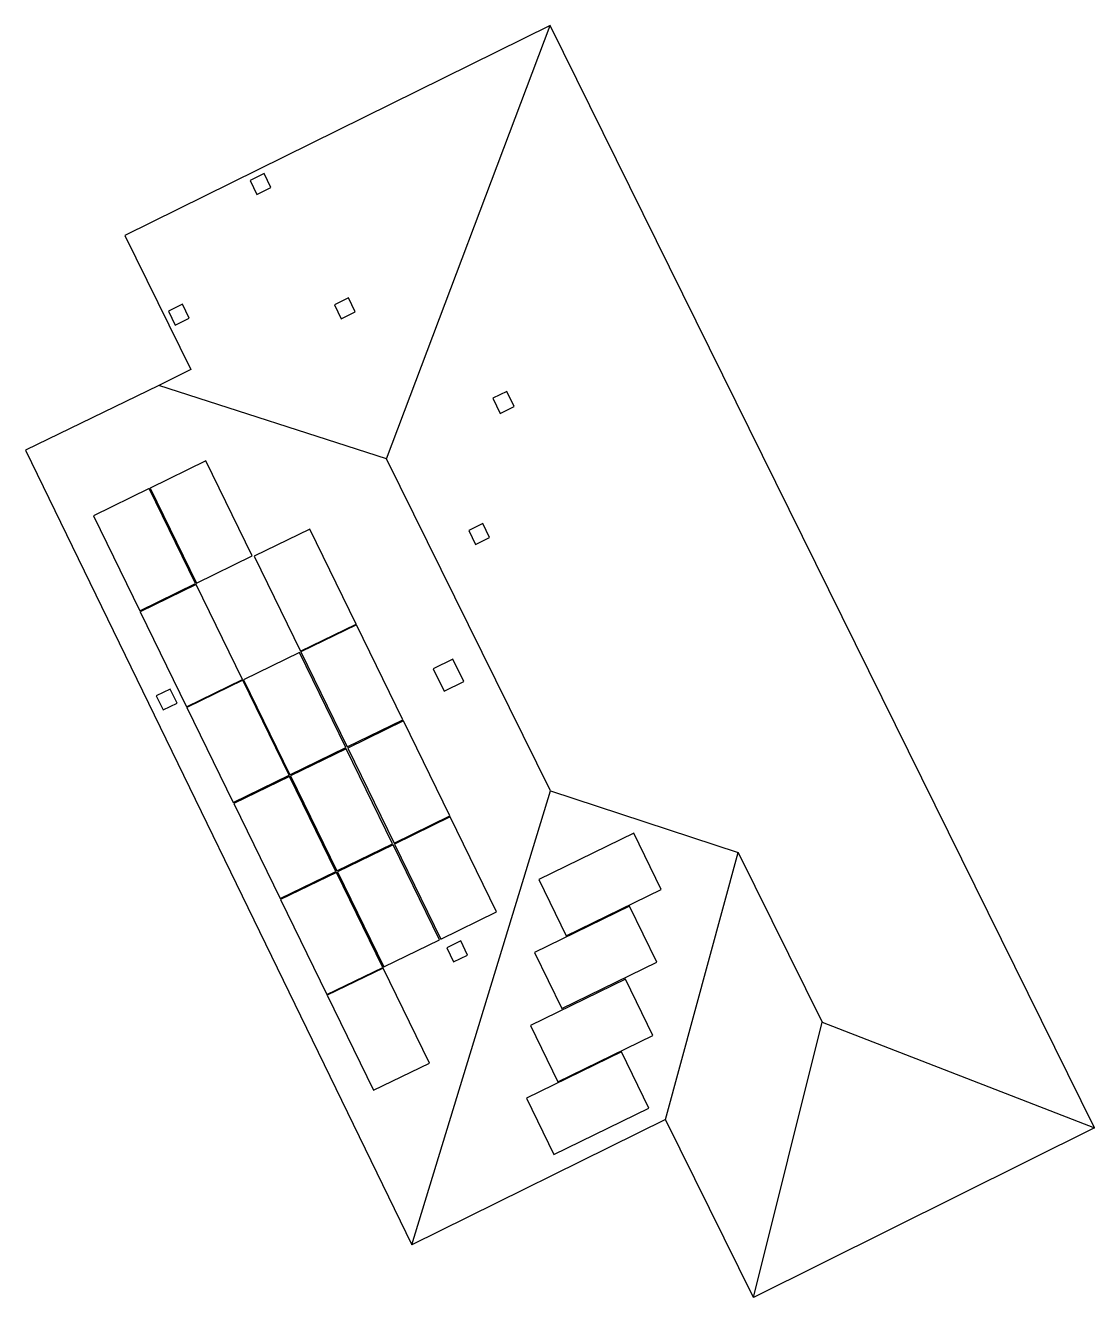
# Model space of a CAD drawing. Header units: inches. Extents: x -476 to 223, y 0 to 832.
import ezdxf

# ---------------------------------------------------------------- set-up
doc = ezdxf.new("R2010")
doc.units = ezdxf.units.IN
for name, color, linetype in [('Building', 7, 'CONTINUOUS'), ('Modules', 6, 'CONTINUOUS'), ('Vents', 30, 'CONTINUOUS')]:
    doc.layers.add(name, color=color, linetype=linetype)

msp = doc.modelspace()

# ---------------------------------------------------------------- linework, layer by layer
at = {"layer": 'Building'}
for points in [[(-239.948, 548.386), (-132.922, 831.772), (-411.045, 694.449), (-367.757, 606.777), (-388.79, 596.391)], [(223.008, 110.897), (-132.922, 831.772)], [(-132.615, 331.396), (-239.948, 548.386), (-388.79, 596.391), (-475.995, 553.974), (-223.274, 34.418)], [(-57.5687, 116.384), (-223.274, 34.418), (-132.615, 331.396), (-10.0112, 291.03)], [(0, 0), (-57.5687, 116.384), (-10.0112, 291.03), (44.9279, 179.963)]]:
    msp.add_lwpolyline(points, dxfattribs=at)
msp.add_lwpolyline([(0, 0), (44.9279, 179.963), (223.008, 110.897)], close=True, dxfattribs=at)
at = {"layer": 'Modules'}
for points in [[(-364.186, 467.193), (-327.718, 484.979), (-358.01, 547.086), (-394.477, 529.299)], [(-401.296, 449.093), (-364.829, 466.879), (-395.12, 528.986), (-431.588, 511.199)], [(-296.179, 422.591), (-259.711, 440.378), (-290.003, 502.484), (-326.47, 484.698)], [(-296.179, 422.591), (-259.711, 440.378), (-290.003, 502.484), (-326.47, 484.698)], [(-370.654, 386.267), (-334.187, 404.053), (-364.478, 466.16), (-400.946, 448.374)], [(-265.668, 360.035), (-229.201, 377.821), (-259.492, 439.928), (-295.96, 422.142)], [(-303.033, 341.811), (-266.566, 359.597), (-296.857, 421.704), (-333.325, 403.918)], [(-340.144, 323.711), (-303.676, 341.497), (-333.968, 403.604), (-370.435, 385.818)], [(-235.026, 297.209), (-198.559, 314.996), (-228.85, 377.102), (-265.318, 359.316)], [(-272.391, 278.985), (-235.923, 296.772), (-266.215, 358.878), (-302.682, 341.092)], [(-309.502, 260.885), (-273.034, 278.671), (-303.326, 340.778), (-339.793, 322.992)], [(-204.384, 234.384), (-167.916, 252.17), (-198.208, 314.277), (-234.675, 296.49)], [(-60.3739, 266.901), (-78.2929, 303.64), (-140.399, 273.348), (-122.481, 236.609)], [(-241.749, 216.16), (-205.281, 233.946), (-235.573, 296.052), (-272.04, 278.266)], [(-278.859, 198.06), (-242.392, 215.846), (-272.684, 277.953), (-309.151, 260.166)], [(-63.1714, 219.256), (-81.0902, 255.996), (-143.197, 225.704), (-125.278, 188.965)], [(-248.349, 135.504), (-211.881, 153.29), (-242.173, 215.396), (-278.64, 197.61)], [(-65.8436, 171.356), (-83.7626, 208.096), (-145.869, 177.804), (-127.95, 141.065)], [(-68.3713, 123.844), (-86.2903, 160.583), (-148.397, 130.292), (-130.478, 93.5524)]]:
    msp.add_lwpolyline(points, close=True, dxfattribs=at)
at = {"layer": 'Vents'}
for points in [[(-319.967, 734.93), (-329.137, 730.457), (-324.666, 721.29), (-315.495, 725.762)], [(-373.374, 649.485), (-382.542, 645.014), (-378.071, 635.846), (-368.903, 640.318)], [(-264.813, 653.637), (-273.981, 649.166), (-269.509, 639.998), (-260.342, 644.469)], [(-156.381, 582.592), (-161.218, 592.51), (-170.386, 588.039), (-165.549, 578.12)], [(-172.512, 496.9), (-176.983, 506.067), (-186.151, 501.596), (-181.679, 492.428)], [(-209.316, 411.096), (-202.211, 396.529), (-189.35, 402.802), (-196.454, 417.369)], [(-390.439, 393.423), (-385.968, 384.256), (-376.8, 388.727), (-381.272, 397.895)], [(-200.584, 228.676), (-196.113, 219.508), (-186.945, 223.98), (-191.416, 233.147)]]:
    msp.add_lwpolyline(points, close=True, dxfattribs=at)

doc.saveas('drawing.dxf')
